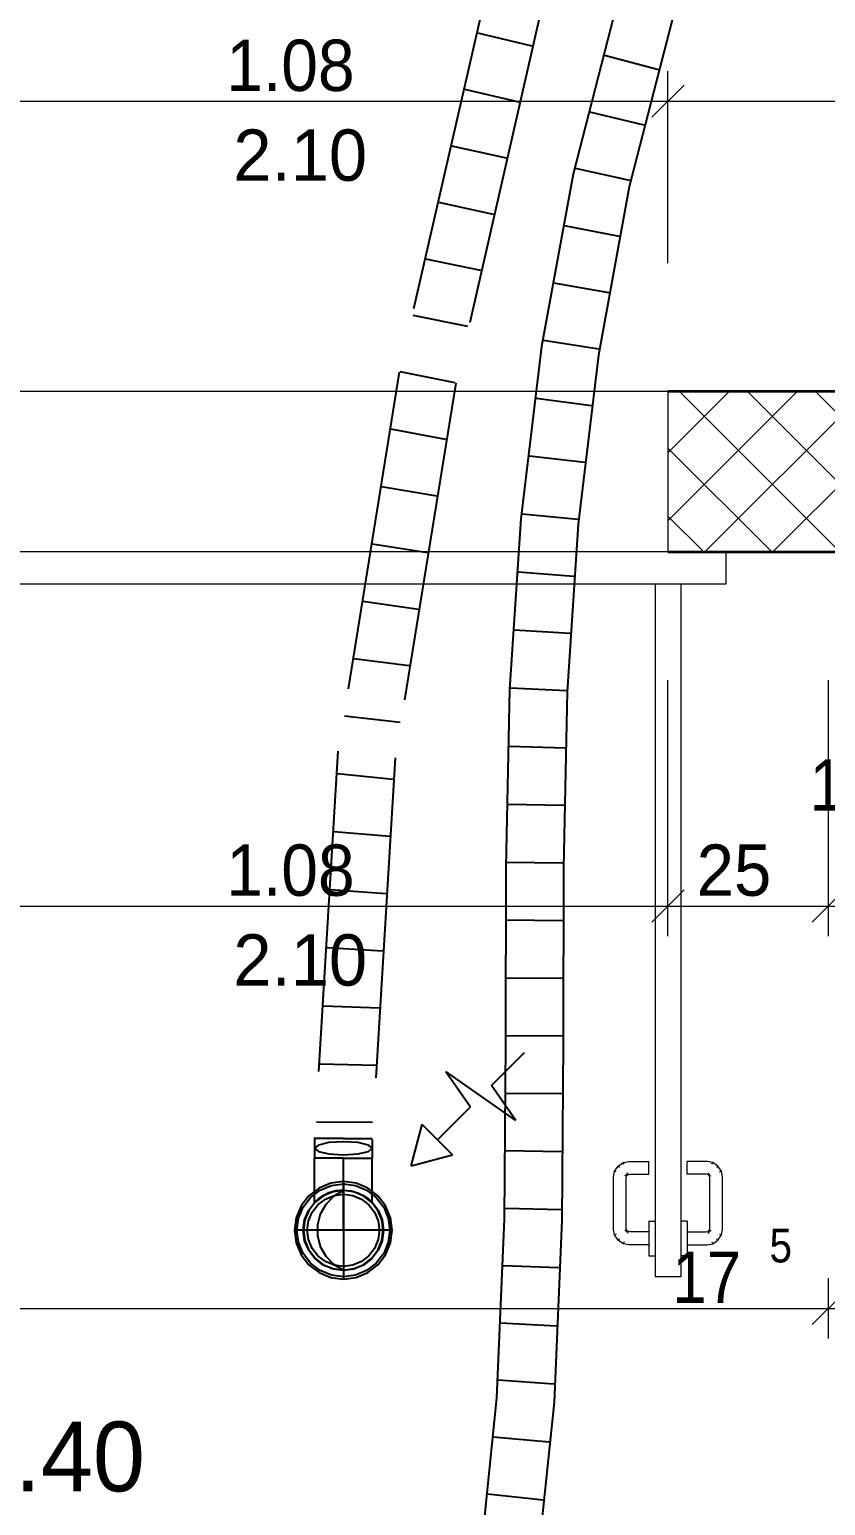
# Model space of a CAD drawing. Header units: millimetres. Extents: x -3497 to 2618, y -1809 to 2456.
# Drawn here: x 384.8 to 508.9, y 982.3 to 1212.4 of the extents above; entities that cross this region are included whole.
import ezdxf
from ezdxf.enums import TextEntityAlignment as Align

# ---------------------------------------------------------------- set-up
doc = ezdxf.new("R2010")
doc.units = ezdxf.units.MM
doc.header["$LTSCALE"] = 100
doc.linetypes.add('DASHED', pattern=[0.75, 0.5, -0.25])
for name, color, linetype, true_color in [('00 Kataster-Parzelle', 7, 'Continuous', 0x00c0ff), ('00_Anm.FP', 7, 'Continuous', 0x00c0ff), ('10-0.05 Solid', 1, 'Continuous', 0xff0000), ('10-0.10 Punktlinie', 9, 'Continuous', 0x808080), ('10-0.18 Strichlinie', 7, 'Continuous', 0x00c0ff), ('20-(100) Aussenwände', 7, 'Continuous', 0xc0c0c0), ('20-Beton', 9, 'Continuous', 0x808080), ('50-Türen&Fenster', 9, 'Continuous', 0x808080), ('Bemaßung', 3, 'Continuous', 0x00ff00), ('Keine', 7, 'Continuous', 0xff8000)]:
    doc.layers.add(name, color=color, linetype=linetype, true_color=true_color)
doc.styles.add('Arial', font='arial.ttf')

# ---------------------------------------------------------------- blocks, each defined once
blk = doc.blocks.new('*X494')
at = {"layer": '10-0.05 Solid', "color": 18, "linetype": 'Continuous', "lineweight": 13, "true_color": 0x000000}
for p, q in [((484.34, 1135.84), (504.48, 1155.98)), ((484.34, 1146.44), (493.87, 1155.98)), ((511.14, 1130.98), (486.14, 1155.98)), ((490.09, 1130.98), (515.09, 1155.98)), ((521.74, 1130.98), (496.74, 1155.98)), ((500.69, 1130.98), (525.69, 1155.98)), ((532.35, 1130.98), (507.35, 1155.98)), ((511.3, 1130.98), (536.3, 1155.98)), ((542.96, 1130.98), (517.96, 1155.98)), ((521.91, 1130.98), (546.91, 1155.98)), ((553.56, 1130.98), (528.56, 1155.98)), ((532.51, 1130.98), (557.51, 1155.98)), ((564.17, 1130.98), (539.17, 1155.98)), ((543.12, 1130.98), (568.12, 1155.98)), ((574.78, 1130.98), (549.78, 1155.98)), ((553.73, 1130.98), (578.73, 1155.98)), ((585.38, 1130.98), (560.38, 1155.98)), ((564.33, 1130.98), (588.34, 1154.99)), ((588.34, 1138.62), (570.99, 1155.98)), ((588.34, 1149.23), (581.6, 1155.98)), ((500.53, 1130.98), (484.34, 1147.17)), ((574.94, 1130.98), (588.34, 1144.38)), ((489.92, 1130.98), (484.34, 1136.56)), ((585.55, 1130.98), (588.34, 1133.77))]:
    blk.add_line(p, q, dxfattribs=at)
blk = doc.blocks.new('AnonymMegaMac_nNn01048')
at = {"layer": '20-Beton', "color": 8, "linetype": 'Continuous', "lineweight": 13, "true_color": 0x808080}
for p, q in [((227.34, 1008.39), (227.34, 1017.76)), ((509.34, 1008.39), (509.34, 1017.76)), ((229.84, 1015.57), (224.84, 1010.57)), ((511.84, 1015.57), (506.84, 1010.57)), ((227.34, 1013.07), (509.34, 1013.07))]:
    blk.add_line(p, q, dxfattribs=at)
at = {"layer": '20-Beton', "color": 8, "linetype": 'Continuous', "lineweight": 18, "true_color": 0x808080, "style": 'Arial'}
for s, height, width, p, p2 in [('5', 5.28, 0.853093, (500.17, 1020.23), (503.67, 1020.23)), ('2.82', 8, 0.957658, (354.59, 1014.66), (375.39, 1014.66)), ('17', 8, 0.860825, (485.03, 1013.93), (495.72, 1013.93))]:
    blk.add_text(s, height=height, dxfattribs=dict(at, width=width)).set_placement(p, p2, align=Align.FIT)
blk = doc.blocks.new('AnonymMegaMac_nNn01049')
at = {"layer": '20-Beton', "color": 8, "linetype": 'Continuous', "lineweight": 13, "true_color": 0x808080}
for p, q in [((509.34, 1008.39), (509.34, 1017.76)), ((526.84, 1008.39), (526.84, 1017.76)), ((511.84, 1015.57), (506.84, 1010.57)), ((529.34, 1015.57), (524.34, 1010.57)), ((509.34, 1013.07), (526.84, 1013.07))]:
    blk.add_line(p, q, dxfattribs=at)
blk = doc.blocks.new('AnonymMegaMac_nNn01054')
at = {"layer": '20-Beton', "color": 8, "linetype": 'Continuous', "lineweight": 13, "true_color": 0x808080}
for p, q in [((376.34, 1071.1), (376.34, 1110.98)), ((484.34, 1071.1), (484.34, 1110.98)), ((378.84, 1078.29), (373.84, 1073.29)), ((486.84, 1078.29), (481.84, 1073.29)), ((376.34, 1075.79), (484.34, 1075.79))]:
    blk.add_line(p, q, dxfattribs=at)
at = {"layer": '20-Beton', "color": 8, "linetype": 'Continuous', "lineweight": 18, "true_color": 0x808080, "style": 'Arial'}
for s, width, p, p2 in [('1.08', 0.921576, (415.48, 1077.38), (435.5, 1077.38)), ('2.10', 0.960236, (416.59, 1063.38), (437.45, 1063.38))]:
    blk.add_text(s, height=8, dxfattribs=dict(at, width=width)).set_placement(p, p2, align=Align.FIT)
blk = doc.blocks.new('AnonymMegaMac_nNn01055')
at = {"layer": '20-Beton', "color": 8, "linetype": 'Continuous', "lineweight": 13, "true_color": 0x808080}
for p, q in [((484.34, 1071.1), (484.34, 1110.98)), ((509.34, 1071.1), (509.34, 1110.98)), ((486.84, 1078.29), (481.84, 1073.29)), ((511.84, 1078.29), (506.84, 1073.29)), ((484.34, 1075.79), (509.34, 1075.79))]:
    blk.add_line(p, q, dxfattribs=at)
at = {"layer": '20-Beton', "color": 8, "linetype": 'Continuous', "lineweight": 18, "true_color": 0x808080, "style": 'Arial'}
for s, height, width, p, p2 in [('5', 5.28, 0.853093, (521.57, 1096.95), (525.06, 1096.95)), ('17', 8, 0.860825, (506.43, 1090.65), (517.12, 1090.65)), ('25', 8, 0.9375, (488.81, 1077.38), (500.45, 1077.38))]:
    blk.add_text(s, height=height, dxfattribs=dict(at, width=width)).set_placement(p, p2, align=Align.FIT)
blk = doc.blocks.new('AnonymMegaMac_nNn01056')
at = {"layer": '20-Beton', "color": 8, "linetype": 'Continuous', "lineweight": 13, "true_color": 0x808080}
for p, q in [((509.34, 1071.1), (509.34, 1110.98)), ((526.84, 1071.1), (526.84, 1110.98)), ((511.84, 1078.29), (506.84, 1073.29)), ((529.34, 1078.29), (524.34, 1073.29)), ((509.34, 1075.79), (526.84, 1075.79))]:
    blk.add_line(p, q, dxfattribs=at)
blk = doc.blocks.new('AnonymMegaMac_nNn01216')
at = {"layer": '20-Beton', "color": 8, "linetype": 'Continuous', "lineweight": 13, "true_color": 0x808080}
for p, q in [((376.34, 1175.98), (376.34, 1205.93)), ((484.34, 1175.98), (484.34, 1205.93)), ((378.84, 1203.74), (373.84, 1198.74)), ((486.84, 1203.74), (481.84, 1198.74)), ((372.59, 1201.24), (376.34, 1201.24)), ((376.34, 1201.24), (484.34, 1201.24))]:
    blk.add_line(p, q, dxfattribs=at)
at = {"layer": '20-Beton', "color": 8, "linetype": 'Continuous', "lineweight": 18, "true_color": 0x808080, "style": 'Arial'}
for s, width, p, p2 in [('1.08', 0.921576, (415.48, 1202.83), (435.5, 1202.83)), ('2.10', 0.960236, (416.59, 1188.83), (437.45, 1188.83))]:
    blk.add_text(s, height=8, dxfattribs=dict(at, width=width)).set_placement(p, p2, align=Align.FIT)
blk = doc.blocks.new('AnonymMegaMac_nNn01217')
at = {"layer": '20-Beton', "color": 8, "linetype": 'Continuous', "lineweight": 13, "true_color": 0x808080}
for p, q in [((484.34, 1175.98), (484.34, 1205.93)), ((588.34, 1175.98), (588.34, 1205.93)), ((486.84, 1203.74), (481.84, 1198.74)), ((590.84, 1203.74), (585.84, 1198.74)), ((484.34, 1201.24), (588.34, 1201.24))]:
    blk.add_line(p, q, dxfattribs=at)
at = {"layer": '20-Beton', "color": 8, "linetype": 'Continuous', "lineweight": 18, "true_color": 0x808080, "style": 'Arial', "width": 0.919367}
blk.add_text('1.04', height=8, dxfattribs=at).set_placement((521.48, 1202.83), (541.45, 1202.83), align=Align.FIT)

msp = doc.modelspace()

# ---------------------------------------------------------------- linework, layer by layer
at = {"layer": '00 Kataster-Parzelle', "color": 140, "linetype": 'DASHED', "lineweight": 25, "true_color": 0x00c0ff}
for p, q in [((456.83, 1047.79), (461.98, 1052.94)), ((460.65, 1042.33), (449.73, 1049.98)), ((449.73, 1049.98), (453.55, 1044.51)), ((460.65, 1042.33), (456.83, 1047.79)), ((448.4, 1039.36), (453.55, 1044.51)), ((444.32, 1035.28), (446.04, 1041.72)), ((450.76, 1037.01), (446.04, 1041.72)), ((444.32, 1035.28), (450.76, 1037.01))]:
    msp.add_line(p, q, dxfattribs=at)
at = {"layer": '00_Anm.FP', "color": 140, "linetype": 'DASHED', "lineweight": 25, "true_color": 0x00c0ff}
for p, q in [((429.95, 1031.82), (428.37, 1030.62)), ((431.78, 1032.58), (429.95, 1031.82)), ((430.62, 1030.66), (432.13, 1031.28)), ((432.14, 1031.23), (430.65, 1030.61)), ((430.94, 1030.11), (432.29, 1030.68)), ((433.75, 1032.84), (431.78, 1032.58)), ((432.13, 1031.28), (433.75, 1031.49)), ((433.75, 1031.44), (432.14, 1031.23)), ((432.29, 1030.68), (433.75, 1030.87)), ((435.72, 1032.58), (433.75, 1032.84)), ((433.75, 1032.84), (433.75, 1017.64)), ((433.75, 1031.49), (435.37, 1031.28)), ((435.35, 1031.23), (433.75, 1031.44)), ((433.75, 1030.87), (435.2, 1030.68)), ((435.2, 1030.68), (436.56, 1030.11)), ((436.85, 1030.61), (435.35, 1031.23)), ((435.37, 1031.28), (436.87, 1030.66)), ((437.55, 1031.82), (435.72, 1032.58)), ((439.12, 1030.62), (437.55, 1031.82)), ((427.17, 1029.04), (426.41, 1027.21)), ((428.37, 1030.62), (427.17, 1029.04)), ((427.71, 1026.86), (428.34, 1028.37)), ((428.34, 1028.37), (429.33, 1029.66)), ((429.36, 1029.63), (428.38, 1028.34)), ((428.88, 1028.05), (429.77, 1029.22)), ((429.33, 1029.66), (430.62, 1030.66)), ((430.65, 1030.61), (429.36, 1029.63)), ((429.77, 1029.22), (430.94, 1030.11)), ((436.56, 1030.11), (437.73, 1029.22)), ((438.13, 1029.63), (436.85, 1030.61)), ((436.87, 1030.66), (438.17, 1029.66)), ((437.73, 1029.22), (438.62, 1028.05)), ((439.12, 1028.34), (438.13, 1029.63)), ((438.17, 1029.66), (439.16, 1028.37)), ((440.33, 1029.04), (439.12, 1030.62)), ((439.16, 1028.37), (439.79, 1026.86)), ((441.09, 1027.21), (440.33, 1029.04)), ((426.41, 1027.21), (426.15, 1025.24)), ((427.5, 1025.24), (427.71, 1026.86)), ((427.76, 1026.85), (427.55, 1025.24)), ((428.38, 1028.34), (427.76, 1026.85)), ((428.12, 1025.24), (428.32, 1026.7)), ((428.32, 1026.7), (428.88, 1028.05)), ((438.62, 1028.05), (439.18, 1026.7)), ((439.74, 1026.85), (439.12, 1028.34)), ((439.18, 1026.7), (439.37, 1025.24)), ((439.95, 1025.24), (439.74, 1026.85)), ((439.79, 1026.86), (440, 1025.24)), ((441.35, 1025.24), (441.09, 1027.21)), ((426.15, 1025.24), (426.41, 1023.28)), ((441.35, 1025.24), (426.15, 1025.24)), ((427.71, 1023.62), (427.5, 1025.24)), ((427.55, 1025.24), (427.76, 1023.64)), ((428.32, 1023.79), (428.12, 1025.24)), ((428.88, 1022.43), (428.32, 1023.79)), ((439.18, 1023.79), (438.62, 1022.43)), ((439.37, 1025.24), (439.18, 1023.79)), ((439.74, 1023.64), (439.95, 1025.24)), ((440, 1025.24), (439.79, 1023.62)), ((441.09, 1023.28), (441.35, 1025.24)), ((426.41, 1023.28), (427.17, 1021.44)), ((428.34, 1022.12), (427.71, 1023.62)), ((427.76, 1023.64), (428.38, 1022.14)), ((429.33, 1020.82), (428.34, 1022.12)), ((428.38, 1022.14), (429.36, 1020.86)), ((429.77, 1021.26), (428.88, 1022.43)), ((438.62, 1022.43), (437.73, 1021.26)), ((438.13, 1020.86), (439.12, 1022.14)), ((439.16, 1022.12), (438.17, 1020.82)), ((439.12, 1022.14), (439.74, 1023.64)), ((439.79, 1023.62), (439.16, 1022.12)), ((440.33, 1021.44), (441.09, 1023.28)), ((427.17, 1021.44), (428.37, 1019.87)), ((428.37, 1019.87), (429.95, 1018.66)), ((430.62, 1019.83), (429.33, 1020.82)), ((429.36, 1020.86), (430.65, 1019.87)), ((430.94, 1020.37), (429.77, 1021.26)), ((432.13, 1019.21), (430.62, 1019.83)), ((430.65, 1019.87), (432.14, 1019.25)), ((432.29, 1019.81), (430.94, 1020.37)), ((433.75, 1018.99), (432.13, 1019.21)), ((432.14, 1019.25), (433.75, 1019.04)), ((433.75, 1019.62), (432.29, 1019.81)), ((435.2, 1019.81), (433.75, 1019.62)), ((433.75, 1019.04), (435.35, 1019.25)), ((435.37, 1019.21), (433.75, 1018.99)), ((436.56, 1020.37), (435.2, 1019.81)), ((435.35, 1019.25), (436.85, 1019.87)), ((436.87, 1019.83), (435.37, 1019.21)), ((437.73, 1021.26), (436.56, 1020.37)), ((436.85, 1019.87), (438.13, 1020.86)), ((438.17, 1020.82), (436.87, 1019.83)), ((437.55, 1018.66), (439.12, 1019.87)), ((439.12, 1019.87), (440.33, 1021.44)), ((429.95, 1018.66), (431.78, 1017.9)), ((431.78, 1017.9), (433.75, 1017.64)), ((433.75, 1017.64), (435.72, 1017.9)), ((435.72, 1017.9), (437.55, 1018.66))]:
    msp.add_line(p, q, dxfattribs=at)
at = {"layer": '10-0.10 Punktlinie', "color": 8, "linetype": 'Continuous', "lineweight": 13, "true_color": 0x808080}
msp.add_lwpolyline([(227.34, 1130.98), (227.34, 740.85), (1067.37, 740.85), (1067.37, 1035.86), (1017.37, 1035.86), (1017.37, 1165.86), (791.34, 1165.86), (791.34, 1130.98)], close=True, dxfattribs=at)
at = {"layer": '10-0.18 Strichlinie', "color": 140, "linetype": 'DASHED', "lineweight": 25, "true_color": 0x00c0ff}
for p, q in [((455.86, 1217.61), (442.44, 1159.02)), ((464.6, 1215.47), (451.27, 1157.3)), ((463.17, 1209.81), (454.68, 1211.84)), ((461.16, 1201.07), (452.66, 1203.04)), ((459.16, 1192.33), (450.64, 1194.24)), ((457.16, 1183.58), (448.63, 1185.44)), ((455.15, 1174.84), (446.61, 1176.63)), ((453.15, 1166.1), (444.6, 1167.83)), ((442.44, 1159.02), (432.89, 1099.9)), ((451.27, 1157.3), (441.83, 1098.9)), ((451.15, 1157.35), (442.58, 1159.03)), ((449.72, 1148.52), (441.13, 1150.09)), ((448.29, 1139.69), (439.69, 1141.15)), ((446.87, 1130.86), (438.24, 1132.21)), ((445.44, 1122.03), (436.8, 1123.27)), ((444.01, 1113.2), (435.35, 1114.33)), ((442.58, 1104.37), (433.91, 1105.4)), ((432.89, 1099.9), (429.25, 1039.69)), ((441.83, 1098.9), (438.24, 1039.42)), ((441.49, 1095.51), (432.81, 1096.41)), ((440.96, 1086.6), (432.26, 1087.36)), ((440.42, 1077.68), (431.71, 1078.3)), ((439.88, 1068.77), (431.17, 1069.25)), ((439.35, 1059.86), (430.62, 1060.19)), ((438.81, 1050.95), (430.08, 1051.13)), ((438.26, 1042.04), (429.53, 1042.08)), ((429.25, 1039.69), (429.25, 1038.79)), ((429.85, 1039.56), (429.25, 1039.56)), ((429.25, 1038.79), (429.25, 1038.03)), ((429.85, 1038.53), (429.25, 1038.02)), ((429.25, 1038.03), (429.25, 1037.26)), ((429.25, 1038.02), (429.85, 1037.51)), ((431.5, 1039.56), (429.85, 1039.56)), ((431.5, 1038.91), (429.85, 1038.53)), ((433.75, 1039.56), (431.5, 1039.56)), ((433.75, 1039.04), (431.5, 1038.91)), ((433.75, 1039.56), (436, 1039.56)), ((436, 1038.91), (433.75, 1039.04)), ((436, 1039.56), (437.65, 1039.56)), ((437.65, 1038.53), (436, 1038.91)), ((437.65, 1039.56), (438.25, 1039.56)), ((438.25, 1038.02), (437.65, 1038.53)), ((437.65, 1037.51), (438.25, 1038.02)), ((438.24, 1039.42), (438.24, 1038.78)), ((438.24, 1038.78), (438.24, 1038.02)), ((438.24, 1038.02), (438.24, 1037.26)), ((429.25, 1037.26), (429.25, 1036.49)), ((429.85, 1036.49), (429.25, 1036.49)), ((429.4, 1036.49), (429.25, 1036.49)), ((429.25, 1029.58), (429.25, 1036.49)), ((429.85, 1036.49), (429.4, 1036.49)), ((429.85, 1037.51), (431.5, 1037.14)), ((431.5, 1036.49), (429.85, 1036.49)), ((430.57, 1036.49), (429.85, 1036.49)), ((431.5, 1036.49), (430.57, 1036.49)), ((431.5, 1037.14), (433.75, 1037)), ((433.75, 1036.49), (431.5, 1036.49)), ((432.58, 1036.49), (431.5, 1036.49)), ((433.75, 1036.49), (432.58, 1036.49)), ((433.75, 1037), (436, 1037.14)), ((433.75, 1036.49), (436, 1036.49)), ((433.75, 1036.49), (434.91, 1036.49)), ((433.75, 1025.24), (433.75, 1036.49)), ((434.91, 1036.49), (436, 1036.49)), ((436, 1037.14), (437.65, 1037.51)), ((436, 1036.49), (437.65, 1036.49)), ((436, 1036.49), (436.93, 1036.49)), ((436.93, 1036.49), (437.65, 1036.49)), ((437.65, 1036.49), (438.25, 1036.49)), ((437.65, 1036.49), (438.1, 1036.49)), ((438.1, 1036.49), (438.25, 1036.49)), ((438.24, 1037.26), (438.24, 1036.49)), ((438.25, 1029.58), (438.25, 1036.49)), ((428.62, 1030.37), (430.12, 1031.52)), ((430.12, 1031.52), (431.87, 1032.25)), ((431.5, 1031.07), (430.57, 1030.62)), ((430.62, 1030.66), (432.13, 1031.28)), ((432.58, 1031.38), (431.5, 1031.07)), ((431.87, 1032.25), (433.75, 1032.49)), ((432.13, 1031.28), (433.75, 1031.49)), ((432.26, 1030.58), (433.75, 1031.49)), ((433.75, 1031.49), (432.58, 1031.38)), ((433.75, 1032.49), (435.63, 1032.25)), ((433.75, 1031.49), (435.37, 1031.28)), ((433.75, 1031.49), (434.91, 1031.38)), ((434.91, 1031.38), (436, 1031.07)), ((435.37, 1031.28), (436.87, 1030.66)), ((435.63, 1032.25), (437.37, 1031.52)), ((436, 1031.07), (436.93, 1030.62)), ((437.37, 1031.52), (438.88, 1030.37)), ((426.75, 1027.12), (427.47, 1028.87)), ((427.47, 1028.87), (428.62, 1030.37)), ((427.71, 1026.86), (428.34, 1028.37)), ((428.34, 1028.37), (429.33, 1029.66)), ((429.4, 1029.73), (429.25, 1029.58)), ((429.33, 1029.66), (430.62, 1030.66)), ((429.85, 1030.13), (429.4, 1029.73)), ((430.57, 1030.62), (429.85, 1030.13)), ((430.19, 1027.81), (431.04, 1029.33)), ((431.04, 1029.33), (432.26, 1030.58)), ((436.87, 1030.66), (438.17, 1029.66)), ((436.93, 1030.62), (437.65, 1030.13)), ((437.65, 1030.13), (438.1, 1029.73)), ((438.1, 1029.73), (438.25, 1029.58)), ((438.17, 1029.66), (439.16, 1028.37)), ((438.88, 1030.37), (440.03, 1028.87)), ((439.16, 1028.37), (439.79, 1026.86)), ((440.03, 1028.87), (440.75, 1027.12)), ((426.5, 1025.24), (426.75, 1027.12)), ((427.5, 1025.24), (427.71, 1026.86)), ((429.74, 1026.12), (430.19, 1027.81)), ((429.74, 1024.37), (429.74, 1026.12)), ((439.79, 1026.86), (440, 1025.24)), ((440.75, 1027.12), (441, 1025.24)), ((426.75, 1023.37), (426.5, 1025.24)), ((427.71, 1023.62), (427.5, 1025.24)), ((430.19, 1022.68), (429.74, 1024.37)), ((440, 1025.24), (439.79, 1023.62)), ((441, 1025.24), (440.75, 1023.37)), ((427.47, 1021.62), (426.75, 1023.37)), ((428.62, 1020.12), (427.47, 1021.62)), ((428.34, 1022.12), (427.71, 1023.62)), ((429.33, 1020.82), (428.34, 1022.12)), ((431.04, 1021.16), (430.19, 1022.68)), ((439.16, 1022.12), (438.17, 1020.82)), ((440.03, 1021.62), (438.88, 1020.12)), ((439.79, 1023.62), (439.16, 1022.12)), ((440.75, 1023.37), (440.03, 1021.62)), ((430.12, 1018.96), (428.62, 1020.12)), ((430.62, 1019.83), (429.33, 1020.82)), ((432.13, 1019.21), (430.62, 1019.83)), ((432.26, 1019.9), (431.04, 1021.16)), ((433.75, 1018.99), (432.13, 1019.21)), ((433.75, 1018.99), (432.26, 1019.9)), ((435.37, 1019.21), (433.75, 1018.99)), ((436.87, 1019.83), (435.37, 1019.21)), ((438.17, 1020.82), (436.87, 1019.83)), ((438.88, 1020.12), (437.37, 1018.96)), ((431.87, 1018.24), (430.12, 1018.96)), ((433.75, 1017.99), (431.87, 1018.24)), ((435.63, 1018.24), (433.75, 1017.99)), ((437.37, 1018.96), (435.63, 1018.24))]:
    msp.add_line(p, q, dxfattribs=at)
at = {"layer": '20-(100) Aussenwände', "color": 8, "linetype": 'Continuous', "lineweight": 13, "true_color": 0x808080}
for p, q in [((484.34, 1155.98), (376.34, 1155.98)), ((484.34, 1130.98), (376.34, 1130.98)), ((493.34, 1130.98), (493.34, 1127.98)), ((493.34, 1127.98), (493.34, 1125.98)), ((493.34, 1125.98), (367.34, 1125.98)), ((482.34, 1125.98), (482.34, 1017.98)), ((486.34, 1125.98), (486.34, 1017.98)), ((476.56, 1035.26), (477.38, 1035.8)), ((477.38, 1035.8), (478.24, 1035.98)), ((477.49, 1035.53), (477.38, 1035.8)), ((478.24, 1035.98), (481.34, 1035.98)), ((481.34, 1035.68), (481.34, 1035.98)), ((481.34, 1034.98), (481.34, 1035.68)), ((487.34, 1035.68), (487.34, 1035.98)), ((490.44, 1035.98), (487.34, 1035.98)), ((487.34, 1034.98), (487.34, 1035.68)), ((491.31, 1035.8), (490.44, 1035.98)), ((491.19, 1035.53), (491.31, 1035.8)), ((492.12, 1035.26), (491.31, 1035.8)), ((475.84, 1033.58), (476.01, 1034.44)), ((475.84, 1025.38), (475.84, 1033.58)), ((476.01, 1034.44), (476.56, 1035.26)), ((476.29, 1034.33), (476.01, 1034.44)), ((476.77, 1035.05), (476.56, 1035.26)), ((477.9, 1033.66), (477.62, 1033.77)), ((478, 1033.82), (477.79, 1034.03)), ((477.84, 1033.38), (477.9, 1033.66)), ((477.84, 1025.58), (477.84, 1033.38)), ((477.9, 1033.66), (478, 1033.82)), ((478, 1033.82), (478.16, 1033.92)), ((478.16, 1033.92), (478.04, 1034.2)), ((478.16, 1033.92), (478.44, 1033.98)), ((478.44, 1033.98), (481.34, 1033.98)), ((481.34, 1034.27), (481.34, 1034.98)), ((481.34, 1033.98), (481.34, 1034.27)), ((487.34, 1034.27), (487.34, 1034.98)), ((487.34, 1033.98), (487.34, 1034.27)), ((490.24, 1033.98), (487.34, 1033.98)), ((490.53, 1033.92), (490.24, 1033.98)), ((490.53, 1033.92), (490.64, 1034.2)), ((490.68, 1033.82), (490.53, 1033.92)), ((490.68, 1033.82), (490.89, 1034.03)), ((490.79, 1033.66), (490.68, 1033.82)), ((490.79, 1033.66), (491.06, 1033.77)), ((490.84, 1033.38), (490.79, 1033.66)), ((490.84, 1025.58), (490.84, 1033.38)), ((491.91, 1035.05), (492.12, 1035.26)), ((492.67, 1034.44), (492.12, 1035.26)), ((492.39, 1034.33), (492.67, 1034.44)), ((492.84, 1033.58), (492.67, 1034.44)), ((492.84, 1025.38), (492.84, 1033.58)), ((481.34, 1026.68), (481.34, 1026.32)), ((481.34, 1026.68), (481.35, 1026.68)), ((481.34, 1026.32), (481.34, 1025.33)), ((481.35, 1026.68), (482.33, 1026.68)), ((482.33, 1026.68), (482.34, 1026.68)), ((486.35, 1026.68), (486.34, 1026.68)), ((487.33, 1026.68), (486.35, 1026.68)), ((487.34, 1026.68), (487.33, 1026.68)), ((487.34, 1026.68), (487.34, 1026.32)), ((487.34, 1026.32), (487.34, 1025.33)), ((476.01, 1024.51), (475.84, 1025.38)), ((476.29, 1024.63), (476.01, 1024.51)), ((476.56, 1023.7), (476.01, 1024.51)), ((476.77, 1023.91), (476.56, 1023.7)), ((477.9, 1025.29), (477.62, 1025.18)), ((478, 1025.14), (477.79, 1024.93)), ((477.9, 1025.29), (477.84, 1025.58)), ((478, 1025.14), (477.9, 1025.29)), ((478.16, 1025.03), (478, 1025.14)), ((478.16, 1025.03), (478.04, 1024.76)), ((478.44, 1024.98), (478.16, 1025.03)), ((481.34, 1024.98), (478.44, 1024.98)), ((481.34, 1025.33), (481.34, 1023.98)), ((481.34, 1023.98), (481.34, 1022.63)), ((487.34, 1025.33), (487.34, 1023.98)), ((487.34, 1024.98), (490.24, 1024.98)), ((487.34, 1023.98), (487.34, 1022.63)), ((490.24, 1024.98), (490.53, 1025.03)), ((490.53, 1025.03), (490.68, 1025.14)), ((490.53, 1025.03), (490.64, 1024.76)), ((490.68, 1025.14), (490.79, 1025.29)), ((490.68, 1025.14), (490.89, 1024.93)), ((490.79, 1025.29), (490.84, 1025.58)), ((490.79, 1025.29), (491.06, 1025.18)), ((491.91, 1023.91), (492.12, 1023.7)), ((492.12, 1023.7), (492.67, 1024.51)), ((492.39, 1024.63), (492.67, 1024.51)), ((492.67, 1024.51), (492.84, 1025.38)), ((477.38, 1023.15), (476.56, 1023.7)), ((477.49, 1023.42), (477.38, 1023.15)), ((478.24, 1022.98), (477.38, 1023.15)), ((481.34, 1022.98), (478.24, 1022.98)), ((481.34, 1022.63), (481.34, 1021.64)), ((481.34, 1021.64), (481.34, 1021.28)), ((487.34, 1022.98), (490.44, 1022.98)), ((487.34, 1022.63), (487.34, 1021.64)), ((487.34, 1021.64), (487.34, 1021.28)), ((490.44, 1022.98), (491.31, 1023.15)), ((491.19, 1023.42), (491.31, 1023.15)), ((491.31, 1023.15), (492.12, 1023.7)), ((481.34, 1021.28), (481.35, 1021.28)), ((481.35, 1021.28), (482.33, 1021.28)), ((482.33, 1021.28), (482.34, 1021.28)), ((486.35, 1021.28), (486.34, 1021.28)), ((487.33, 1021.28), (486.35, 1021.28)), ((487.34, 1021.28), (487.33, 1021.28)), ((486.34, 1017.98), (482.34, 1017.98))]:
    msp.add_line(p, q, dxfattribs=at)
at = {"layer": '50-Türen&Fenster', "color": 8, "linetype": 'Continuous', "lineweight": 13, "true_color": 0x808080}
msp.add_line((484.34, 1155.98), (484.34, 1130.98), dxfattribs=at)
at = {"layer": '50-Türen&Fenster', "color": 8, "linetype": 'Continuous', "lineweight": 35, "true_color": 0x808080}
for points in [[(588.34, 1155.98), (484.34, 1155.98)], [(484.34, 1130.98), (588.34, 1130.98)]]:
    msp.add_lwpolyline(points, dxfattribs=at)
at = {"layer": 'Keine', "color": 140, "linetype": 'DASHED', "lineweight": 25, "true_color": 0x00c0ff}
for p, q in [((476.37, 1216.35), (469.54, 1189.84)), ((484.99, 1213.85), (478.31, 1187.91)), ((482.88, 1206.13), (474.43, 1208.34)), ((480.65, 1197.5), (472.17, 1199.55)), ((469.54, 1189.84), (464.62, 1163)), ((478.42, 1188.86), (469.9, 1190.75)), ((478.31, 1187.91), (473.5, 1161.65)), ((476.76, 1180.12), (468.19, 1181.82)), ((475.15, 1171.36), (466.56, 1172.87)), ((464.62, 1163), (461.41, 1136.14)), ((473.55, 1162.6), (464.92, 1163.93)), ((473.5, 1161.65), (470.35, 1135.31)), ((472.43, 1153.76), (463.78, 1154.91)), ((471.37, 1144.9), (462.7, 1145.89)), ((470.31, 1136.05), (461.62, 1136.87)), ((461.41, 1136.14), (459.66, 1109.54)), ((470.35, 1135.31), (468.63, 1109.15)), ((469.69, 1127.15), (460.98, 1127.82)), ((469.1, 1118.24), (460.39, 1118.77)), ((459.66, 1109.54), (459.05, 1081.84)), ((468.51, 1109.33), (459.79, 1109.72)), ((468.63, 1109.15), (468.03, 1081.74)), ((468.31, 1100.38), (459.59, 1100.67)), ((468.12, 1091.43), (459.39, 1091.63)), ((459.05, 1081.84), (459.03, 1054.44)), ((467.92, 1082.48), (459.19, 1082.58)), ((468.03, 1081.74), (468.01, 1054.4)), ((467.9, 1073.49), (459.17, 1073.57)), ((467.89, 1064.5), (459.16, 1064.56)), ((459.03, 1054.44), (458.82, 1026.99)), ((467.89, 1055.51), (459.16, 1055.55)), ((468.01, 1054.4), (467.79, 1026.76)), ((467.82, 1046.49), (459.09, 1046.58)), ((467.75, 1037.46), (459.02, 1037.61)), ((467.68, 1028.43), (458.95, 1028.64)), ((458.82, 1026.99), (457.62, 999.12)), ((467.79, 1026.76), (466.58, 998.47)), ((467.35, 1019.37), (458.63, 1019.71)), ((466.96, 1010.32), (458.24, 1010.78)), ((466.57, 1001.26), (457.86, 1001.86)), ((457.62, 999.12), (454.67, 970.44)), ((466.58, 998.47), (463.56, 969.17)), ((465.81, 992.21), (457.11, 992.98)), ((464.88, 983.16), (456.2, 984.12))]:
    msp.add_line(p, q, dxfattribs=at)

# ---------------------------------------------------------------- block references
for name in ['AnonymMegaMac_nNn01216', 'AnonymMegaMac_nNn01217', '*X494', 'AnonymMegaMac_nNn01054', 'AnonymMegaMac_nNn01055', 'AnonymMegaMac_nNn01056', 'AnonymMegaMac_nNn01048', 'AnonymMegaMac_nNn01049']:
    msp.add_blockref(name, (0, 0))

# ---------------------------------------------------------------- texts
at = {"layer": 'Bemaßung', "color": 7, "linetype": 'Continuous', "lineweight": 13, "style": 'Arial', "width": 0.9615}
msp.add_text('UKD= -0.40', height=10.874, dxfattribs=at).set_placement((326.17, 984.55), (402.82, 984.55), align=Align.FIT)

doc.saveas('drawing.dxf')
